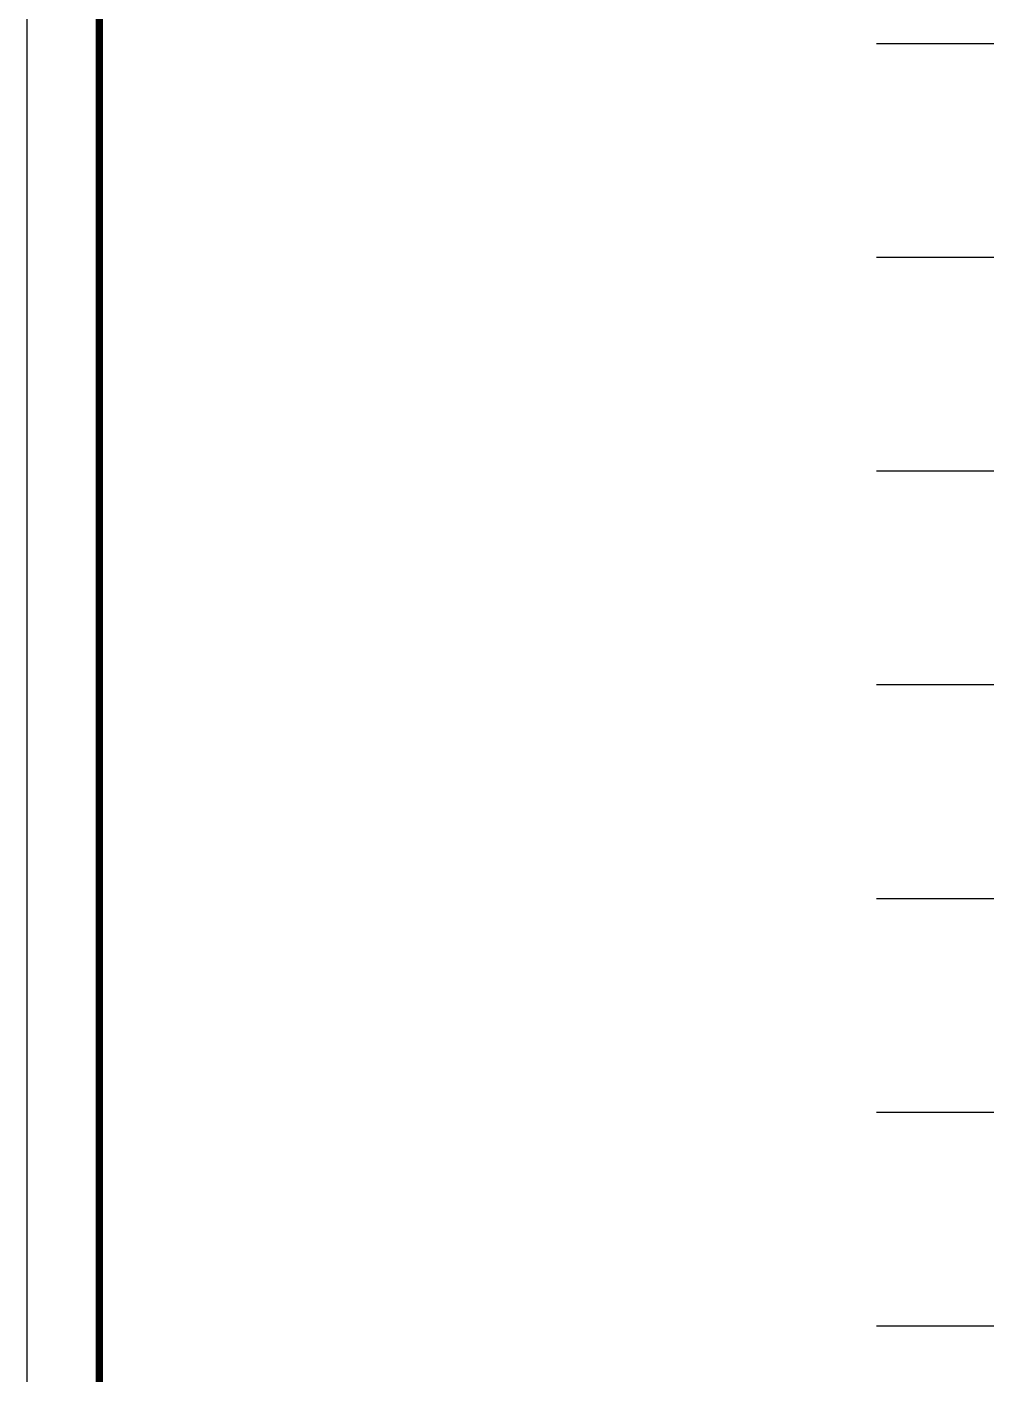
# Model space of a CAD drawing. Extents: x -12446 to 284554, y -295110 to 165007.
# Drawn here: x -12446 to 801, y -229519 to -210926 of the extents above; entities that cross this region are included whole.
import ezdxf

# ---------------------------------------------------------------- set-up
doc = ezdxf.new("R2010")
doc.units = 0
doc.header["$LTSCALE"] = 1000
doc.linetypes.add('AX-14-E$0$DOTE', pattern=[2.42, 2, -0.2, 0.02, -0.2])
doc.layers.get('0').update_dxf_attribs({"linetype": 'CONTINUOUS'})
for name, color, linetype in [('A-Anno-Note', 241, 'CONTINUOUS'), ('AX-14-E$0$AX-31-B01$0$A-Grid-Iden', 11, 'CONTINUOUS'), ('AX-31-B01$0$A-Grid-Iden', 11, 'CONTINUOUS')]:
    doc.layers.add(name, color=color, linetype=linetype)
doc.layers.add('AX-14-E$0$A-Grid', color=222, linetype='AX-14-E$0$DOTE', plot=False)

# ---------------------------------------------------------------- blocks, each defined once
blk = doc.blocks.new('*U192')
at = {"color": 4}
blk.add_lwpolyline([(-1041, -10), (10, -10), (10, 584), (-1041, 584)], close=True, dxfattribs=at)
at = {"color": 4, "const_width": 1}
blk.add_lwpolyline([(-1016, 0), (0, 0), (0, 574), (-1016, 574)], close=True, dxfattribs=at)
blk = doc.blocks.new('*U400')
at = {"color": 4}
blk.add_lwpolyline([(-1041, -10), (10, -10), (10, 584), (-1041, 584)], close=True, dxfattribs=at)
at = {"color": 4, "const_width": 1}
blk.add_lwpolyline([(-1016, 0), (0, 0), (0, 574), (-1016, 574)], close=True, dxfattribs=at)
blk = doc.blocks.new('AX-14-E')
at = {"layer": 'AX-14-E$0$A-Grid'}
for p, q in [((-714, -211154), (39369, -211154)), ((-714, -214104), (39369, -214104)), ((-714, -217054), (39369, -217054)), ((-714, -220004), (39369, -220004)), ((-714, -222954), (39369, -222954)), ((-714, -225904), (39369, -225904)), ((-714, -228854), (39369, -228854))]:
    blk.add_line(p, q, dxfattribs=at)
at = {"layer": 'AX-14-E$0$AX-31-B01$0$A-Grid-Iden', "linetype": 'ByBlock', "xscale": 100, "yscale": 100, "zscale": 100, "rotation": 270}
blk.add_blockref('*U400', (-11446, -294110), dxfattribs=at)

msp = doc.modelspace()

# ---------------------------------------------------------------- block references
at = {"layer": 'AX-31-B01$0$A-Grid-Iden', "linetype": 'ByBlock', "xscale": 100, "yscale": 100, "zscale": 100, "rotation": 270}
msp.add_blockref('*U192', (-11446, -294110), dxfattribs=at)

# ---------------------------------------------------------------- next in the draw order: block references
at = {"layer": 'A-Anno-Note'}
msp.add_blockref('AX-14-E', (0, 0), dxfattribs=at)

doc.saveas('drawing.dxf')
